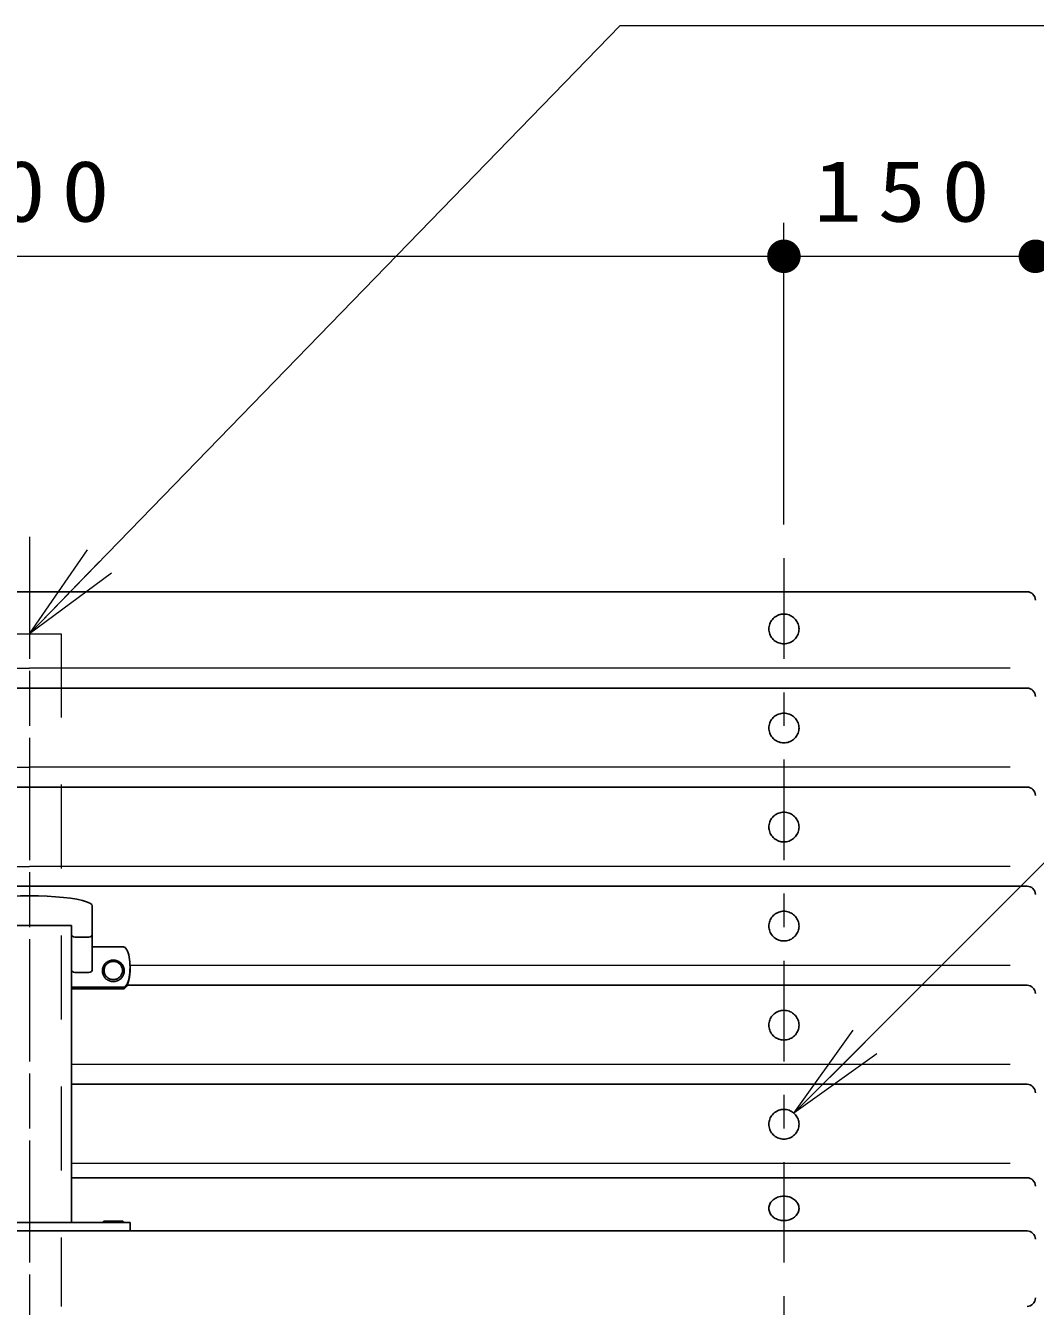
# Model space of a CAD drawing. Units: millimetres on the paper, scale 1:20. Extents: x -361 to 9, y -38 to 343.
# Drawn here: x -265.07 to -234.96, y 119 to 157.18 of the extents above; entities that cross this region are included whole.
import ezdxf

# ---------------------------------------------------------------- set-up
doc = ezdxf.new("R2010")
doc.units = ezdxf.units.MM
doc.linetypes.add('USER1', pattern=[4.5, 2.5, -2])
doc.linetypes.add('USER2', pattern=[6, 3, -1, 1, -1])
doc.layers.add('1_20', color=7, linetype='Continuous', lineweight=25)
doc.styles.add('ＭＳ ゴシック', font='')
doc.styles.get('ＭＳ ゴシック').set_extended_font_data('MS Gothic')

# ---------------------------------------------------------------- blocks, each defined once
blk = doc.blocks.new('filled_dot')
at = {"color": 0, "linetype": 'Continuous', "lineweight": -2, "const_width": 1.25}
blk.add_lwpolyline([(-0.625, 0, 1), (0.625, 0, 1)], format="xyb", close=True, dxfattribs=at)

msp = doc.modelspace()

# ---------------------------------------------------------------- linework, layer by layer
at = {"layer": '1_20', "lineweight": 13}
for p, q in [((-242.455, 142.299), (-242.455, 151.299)), ((-287.455, 150.299), (-242.455, 150.299)), ((-242.455, 150.299), (-234.955, 150.299)), ((-264.955, 139.049), (-263.222, 141.549)), ((-264.955, 139.049), (-262.864, 141.2)), ((-262.505, 140.852), (-264.955, 139.049)), ((-294.205, 138.018), (-264.955, 138.018)), ((-235.705, 138.018), (-264.955, 138.018)), ((-294.205, 135.065), (-264.955, 135.065)), ((-235.705, 135.065), (-264.955, 135.065)), ((-294.205, 132.112), (-264.955, 132.112)), ((-235.705, 132.112), (-264.955, 132.112)), ((-235.705, 129.16), (-261.956, 129.16)), ((-242.155, 124.755), (-240.387, 127.23)), ((-242.155, 124.755), (-240.033, 126.876)), ((-239.68, 126.523), (-242.155, 124.755)), ((-235.705, 126.207), (-263.705, 126.207)), ((-235.705, 123.254), (-263.705, 123.254))]:
    msp.add_line(p, q, dxfattribs=at)
at = {"layer": '1_20', "linetype": 'USER2', "lineweight": 13}
for p, q in [((-264.955, 141.941), (-264.955, 116.186)), ((-264.955, 141.299), (-264.955, 117.572)), ((-242.455, 141.299), (-242.455, 98.295))]:
    msp.add_line(p, q, dxfattribs=at)
at = {"layer": '1_20'}
for p, q in [((-294.705, 140.299), (-264.955, 140.299)), ((-235.205, 140.299), (-264.955, 140.299)), ((-294.705, 137.427), (-264.955, 137.427)), ((-235.205, 137.427), (-264.955, 137.427)), ((-294.705, 134.474), (-264.955, 134.474)), ((-235.205, 134.474), (-264.955, 134.474)), ((-294.705, 131.521), (-264.955, 131.521)), ((-235.205, 131.521), (-264.955, 131.521)), ((-263.08, 130.935), (-263.08, 129.049)), ((-266.205, 130.346), (-263.705, 130.346)), ((-263.705, 130.346), (-263.705, 121.491)), ((-263.605, 130.004), (-263.18, 130.004)), ((-263.08, 129.71), (-262.155, 129.71)), ((-263.605, 128.949), (-263.18, 128.949)), ((-263.705, 128.507), (-262.155, 128.507)), ((-263.705, 128.466), (-262.155, 128.466)), ((-235.205, 128.568), (-262.043, 128.568)), ((-235.205, 125.615), (-263.705, 125.615)), ((-235.205, 122.828), (-263.705, 122.828)), ((-267.955, 121.491), (-261.955, 121.491)), ((-262.73, 121.533), (-262.78, 121.491)), ((-262.73, 121.533), (-262.18, 121.533)), ((-262.18, 121.533), (-262.13, 121.491)), ((-261.955, 121.491), (-261.955, 121.245)), ((-294.705, 121.245), (-264.955, 121.245)), ((-235.205, 121.245), (-264.955, 121.245))]:
    msp.add_line(p, q, dxfattribs=at)
at = {"layer": '1_20', "linetype": 'USER1', "lineweight": 13}
for p, q in [((-265.905, 139.049), (-264.005, 139.049)), ((-264.005, 139.049), (-264.005, 118.995))]:
    msp.add_line(p, q, dxfattribs=at)
at = {"layer": '1_20', "lineweight": 13}
for points in [[(-264.955, 139.049), (-247.334, 157.176), (-205.9, 157.176)], [(-242.155, 124.755), (-229.063, 137.846), (-180.165, 137.846)]]:
    msp.add_lwpolyline(points, dxfattribs=at)
at = {"layer": '1_20'}
for points in [[(-242.905, 139.189), (-242.903, 139.151), (-242.898, 139.113), (-242.889, 139.075), (-242.878, 139.038), (-242.863, 139.002), (-242.845, 138.968), (-242.823, 138.935), (-242.8, 138.905), (-242.773, 138.876), (-242.744, 138.85), (-242.713, 138.827), (-242.68, 138.806), (-242.645, 138.788), (-242.609, 138.773), (-242.571, 138.762), (-242.533, 138.753), (-242.494, 138.748), (-242.455, 138.747), (-242.416, 138.748), (-242.377, 138.753), (-242.338, 138.762), (-242.301, 138.773), (-242.265, 138.788), (-242.23, 138.806), (-242.197, 138.827), (-242.166, 138.85), (-242.137, 138.876), (-242.11, 138.905), (-242.086, 138.935), (-242.065, 138.968), (-242.047, 139.002), (-242.032, 139.038), (-242.02, 139.075), (-242.012, 139.113), (-242.007, 139.151), (-242.005, 139.189), (-242.007, 139.228), (-242.012, 139.266), (-242.02, 139.304), (-242.032, 139.341), (-242.047, 139.377), (-242.065, 139.411), (-242.086, 139.444), (-242.11, 139.474), (-242.137, 139.503), (-242.166, 139.529), (-242.197, 139.552), (-242.23, 139.573), (-242.265, 139.591), (-242.301, 139.606), (-242.338, 139.617), (-242.377, 139.626), (-242.416, 139.631), (-242.455, 139.632), (-242.494, 139.631), (-242.533, 139.626), (-242.571, 139.617), (-242.609, 139.606), (-242.645, 139.591), (-242.68, 139.573), (-242.713, 139.552), (-242.744, 139.529), (-242.773, 139.503), (-242.8, 139.474), (-242.823, 139.444), (-242.845, 139.411), (-242.863, 139.377), (-242.878, 139.341), (-242.889, 139.304), (-242.898, 139.266), (-242.903, 139.228)], [(-242.905, 136.237), (-242.903, 136.198), (-242.898, 136.16), (-242.889, 136.122), (-242.878, 136.085), (-242.863, 136.049), (-242.845, 136.015), (-242.823, 135.983), (-242.8, 135.952), (-242.773, 135.923), (-242.744, 135.897), (-242.713, 135.874), (-242.68, 135.853), (-242.645, 135.835), (-242.609, 135.82), (-242.571, 135.809), (-242.533, 135.8), (-242.494, 135.795), (-242.455, 135.794), (-242.416, 135.795), (-242.377, 135.8), (-242.338, 135.809), (-242.301, 135.82), (-242.265, 135.835), (-242.23, 135.853), (-242.197, 135.874), (-242.166, 135.897), (-242.137, 135.923), (-242.11, 135.952), (-242.086, 135.983), (-242.065, 136.015), (-242.047, 136.049), (-242.032, 136.085), (-242.02, 136.122), (-242.012, 136.16), (-242.007, 136.198), (-242.005, 136.237), (-242.007, 136.275), (-242.012, 136.313), (-242.02, 136.351), (-242.032, 136.388), (-242.047, 136.424), (-242.065, 136.458), (-242.086, 136.491), (-242.11, 136.521), (-242.137, 136.55), (-242.166, 136.576), (-242.197, 136.599), (-242.23, 136.62), (-242.265, 136.638), (-242.301, 136.653), (-242.338, 136.664), (-242.377, 136.673), (-242.416, 136.678), (-242.455, 136.68), (-242.494, 136.678), (-242.533, 136.673), (-242.571, 136.664), (-242.609, 136.653), (-242.645, 136.638), (-242.68, 136.62), (-242.713, 136.599), (-242.744, 136.576), (-242.773, 136.55), (-242.8, 136.521), (-242.823, 136.491), (-242.845, 136.458), (-242.863, 136.424), (-242.878, 136.388), (-242.889, 136.351), (-242.898, 136.313), (-242.903, 136.275)], [(-242.905, 133.284), (-242.903, 133.245), (-242.898, 133.207), (-242.889, 133.169), (-242.878, 133.132), (-242.863, 133.096), (-242.845, 133.062), (-242.823, 133.03), (-242.8, 132.999), (-242.773, 132.97), (-242.744, 132.944), (-242.713, 132.921), (-242.68, 132.9), (-242.645, 132.882), (-242.609, 132.867), (-242.571, 132.856), (-242.533, 132.847), (-242.494, 132.842), (-242.455, 132.841), (-242.416, 132.842), (-242.377, 132.847), (-242.338, 132.856), (-242.301, 132.867), (-242.265, 132.882), (-242.23, 132.9), (-242.197, 132.921), (-242.166, 132.944), (-242.137, 132.97), (-242.11, 132.999), (-242.086, 133.03), (-242.065, 133.062), (-242.047, 133.096), (-242.032, 133.132), (-242.02, 133.169), (-242.012, 133.207), (-242.007, 133.245), (-242.005, 133.284), (-242.007, 133.322), (-242.012, 133.361), (-242.02, 133.398), (-242.032, 133.435), (-242.047, 133.471), (-242.065, 133.505), (-242.086, 133.538), (-242.11, 133.568), (-242.137, 133.597), (-242.166, 133.623), (-242.197, 133.646), (-242.23, 133.667), (-242.265, 133.685), (-242.301, 133.7), (-242.338, 133.712), (-242.377, 133.72), (-242.416, 133.725), (-242.455, 133.727), (-242.494, 133.725), (-242.533, 133.72), (-242.571, 133.712), (-242.609, 133.7), (-242.645, 133.685), (-242.68, 133.667), (-242.713, 133.646), (-242.744, 133.623), (-242.773, 133.597), (-242.8, 133.568), (-242.823, 133.538), (-242.845, 133.505), (-242.863, 133.471), (-242.878, 133.435), (-242.889, 133.398), (-242.898, 133.361), (-242.903, 133.322)], [(-242.905, 130.331), (-242.903, 130.292), (-242.898, 130.254), (-242.889, 130.216), (-242.878, 130.179), (-242.863, 130.144), (-242.845, 130.109), (-242.823, 130.077), (-242.8, 130.046), (-242.773, 130.018), (-242.744, 129.991), (-242.713, 129.968), (-242.68, 129.947), (-242.645, 129.929), (-242.609, 129.915), (-242.571, 129.903), (-242.533, 129.895), (-242.494, 129.89), (-242.455, 129.888), (-242.416, 129.89), (-242.377, 129.895), (-242.338, 129.903), (-242.301, 129.915), (-242.265, 129.929), (-242.23, 129.947), (-242.197, 129.968), (-242.166, 129.991), (-242.137, 130.018), (-242.11, 130.046), (-242.086, 130.077), (-242.065, 130.109), (-242.047, 130.144), (-242.032, 130.179), (-242.02, 130.216), (-242.012, 130.254), (-242.007, 130.292), (-242.005, 130.331), (-242.007, 130.369), (-242.012, 130.408), (-242.02, 130.445), (-242.032, 130.482), (-242.047, 130.518), (-242.065, 130.552), (-242.086, 130.585), (-242.11, 130.615), (-242.137, 130.644), (-242.166, 130.67), (-242.197, 130.694), (-242.23, 130.714), (-242.265, 130.732), (-242.301, 130.747), (-242.338, 130.759), (-242.377, 130.767), (-242.416, 130.772), (-242.455, 130.774), (-242.494, 130.772), (-242.533, 130.767), (-242.571, 130.759), (-242.609, 130.747), (-242.645, 130.732), (-242.68, 130.714), (-242.713, 130.694), (-242.744, 130.67), (-242.773, 130.644), (-242.8, 130.615), (-242.823, 130.585), (-242.845, 130.552), (-242.863, 130.518), (-242.878, 130.482), (-242.889, 130.445), (-242.898, 130.408), (-242.903, 130.369)], [(-262.13, 128.999), (-262.131, 129.027), (-262.135, 129.055), (-262.141, 129.082), (-262.149, 129.109), (-262.16, 129.135), (-262.173, 129.159), (-262.189, 129.183), (-262.206, 129.205), (-262.225, 129.226), (-262.246, 129.244), (-262.268, 129.261), (-262.292, 129.276), (-262.317, 129.289), (-262.344, 129.3), (-262.371, 129.308), (-262.398, 129.314), (-262.427, 129.318), (-262.455, 129.319), (-262.483, 129.318), (-262.511, 129.314), (-262.539, 129.308), (-262.566, 129.3), (-262.592, 129.289), (-262.617, 129.276), (-262.641, 129.261), (-262.664, 129.244), (-262.685, 129.226), (-262.704, 129.205), (-262.721, 129.183), (-262.736, 129.159), (-262.749, 129.135), (-262.76, 129.109), (-262.769, 129.082), (-262.775, 129.055), (-262.779, 129.027), (-262.78, 128.999), (-262.779, 128.971), (-262.775, 128.944), (-262.769, 128.917), (-262.76, 128.89), (-262.749, 128.864), (-262.736, 128.839), (-262.721, 128.816), (-262.704, 128.794), (-262.685, 128.773), (-262.664, 128.754), (-262.641, 128.737), (-262.617, 128.722), (-262.592, 128.709), (-262.566, 128.699), (-262.539, 128.69), (-262.511, 128.684), (-262.483, 128.681), (-262.455, 128.679), (-262.427, 128.681), (-262.398, 128.684), (-262.371, 128.69), (-262.344, 128.699), (-262.317, 128.709), (-262.292, 128.722), (-262.268, 128.737), (-262.246, 128.754), (-262.225, 128.773), (-262.206, 128.794), (-262.189, 128.816), (-262.173, 128.839), (-262.16, 128.864), (-262.149, 128.89), (-262.141, 128.917), (-262.135, 128.944), (-262.131, 128.971)], [(-262.73, 129.008), (-262.729, 128.985), (-262.726, 128.961), (-262.72, 128.938), (-262.713, 128.916), (-262.704, 128.894), (-262.693, 128.873), (-262.68, 128.853), (-262.665, 128.834), (-262.649, 128.817), (-262.632, 128.801), (-262.613, 128.786), (-262.592, 128.774), (-262.571, 128.763), (-262.549, 128.754), (-262.526, 128.747), (-262.503, 128.742), (-262.479, 128.739), (-262.455, 128.738), (-262.431, 128.739), (-262.407, 128.742), (-262.384, 128.747), (-262.361, 128.754), (-262.339, 128.763), (-262.317, 128.774), (-262.297, 128.786), (-262.278, 128.801), (-262.26, 128.817), (-262.244, 128.834), (-262.23, 128.853), (-262.217, 128.873), (-262.206, 128.894), (-262.196, 128.916), (-262.189, 128.938), (-262.184, 128.961), (-262.181, 128.985), (-262.18, 129.008), (-262.181, 129.032), (-262.184, 129.055), (-262.189, 129.078), (-262.196, 129.101), (-262.206, 129.123), (-262.217, 129.144), (-262.23, 129.163), (-262.244, 129.182), (-262.26, 129.2), (-262.278, 129.216), (-262.297, 129.23), (-262.317, 129.243), (-262.339, 129.254), (-262.361, 129.263), (-262.384, 129.27), (-262.407, 129.275), (-262.431, 129.278), (-262.455, 129.279), (-262.479, 129.278), (-262.503, 129.275), (-262.526, 129.27), (-262.549, 129.263), (-262.571, 129.254), (-262.592, 129.243), (-262.613, 129.23), (-262.632, 129.216), (-262.649, 129.2), (-262.665, 129.182), (-262.68, 129.163), (-262.693, 129.144), (-262.704, 129.123), (-262.713, 129.101), (-262.72, 129.078), (-262.726, 129.055), (-262.729, 129.032)], [(-242.905, 127.378), (-242.903, 127.339), (-242.898, 127.301), (-242.889, 127.263), (-242.878, 127.226), (-242.863, 127.191), (-242.845, 127.156), (-242.823, 127.124), (-242.8, 127.093), (-242.773, 127.065), (-242.744, 127.039), (-242.713, 127.015), (-242.68, 126.994), (-242.645, 126.976), (-242.609, 126.962), (-242.571, 126.95), (-242.533, 126.942), (-242.494, 126.937), (-242.455, 126.935), (-242.416, 126.937), (-242.377, 126.942), (-242.338, 126.95), (-242.301, 126.962), (-242.265, 126.976), (-242.23, 126.994), (-242.197, 127.015), (-242.166, 127.039), (-242.137, 127.065), (-242.11, 127.093), (-242.086, 127.124), (-242.065, 127.156), (-242.047, 127.191), (-242.032, 127.226), (-242.02, 127.263), (-242.012, 127.301), (-242.007, 127.339), (-242.005, 127.378), (-242.007, 127.416), (-242.012, 127.455), (-242.02, 127.493), (-242.032, 127.529), (-242.047, 127.565), (-242.065, 127.599), (-242.086, 127.632), (-242.11, 127.663), (-242.137, 127.691), (-242.166, 127.717), (-242.197, 127.741), (-242.23, 127.761), (-242.265, 127.779), (-242.301, 127.794), (-242.338, 127.806), (-242.377, 127.814), (-242.416, 127.819), (-242.455, 127.821), (-242.494, 127.819), (-242.533, 127.814), (-242.571, 127.806), (-242.609, 127.794), (-242.645, 127.779), (-242.68, 127.761), (-242.713, 127.741), (-242.744, 127.717), (-242.773, 127.691), (-242.8, 127.663), (-242.823, 127.632), (-242.845, 127.599), (-242.863, 127.565), (-242.878, 127.529), (-242.889, 127.493), (-242.898, 127.455), (-242.903, 127.416)], [(-242.905, 124.425), (-242.903, 124.386), (-242.898, 124.348), (-242.889, 124.31), (-242.878, 124.273), (-242.863, 124.238), (-242.845, 124.203), (-242.823, 124.171), (-242.8, 124.14), (-242.773, 124.112), (-242.744, 124.086), (-242.713, 124.062), (-242.68, 124.041), (-242.645, 124.024), (-242.609, 124.009), (-242.571, 123.997), (-242.533, 123.989), (-242.494, 123.984), (-242.455, 123.982), (-242.416, 123.984), (-242.377, 123.989), (-242.338, 123.997), (-242.301, 124.009), (-242.265, 124.024), (-242.23, 124.041), (-242.197, 124.062), (-242.166, 124.086), (-242.137, 124.112), (-242.11, 124.14), (-242.086, 124.171), (-242.065, 124.203), (-242.047, 124.238), (-242.032, 124.273), (-242.02, 124.31), (-242.012, 124.348), (-242.007, 124.386), (-242.005, 124.425), (-242.007, 124.464), (-242.012, 124.502), (-242.02, 124.54), (-242.032, 124.576), (-242.047, 124.612), (-242.065, 124.646), (-242.086, 124.679), (-242.11, 124.71), (-242.137, 124.738), (-242.166, 124.764), (-242.197, 124.788), (-242.23, 124.809), (-242.265, 124.826), (-242.301, 124.841), (-242.338, 124.853), (-242.377, 124.861), (-242.416, 124.866), (-242.455, 124.868), (-242.494, 124.866), (-242.533, 124.861), (-242.571, 124.853), (-242.609, 124.841), (-242.645, 124.826), (-242.68, 124.809), (-242.713, 124.788), (-242.744, 124.764), (-242.773, 124.738), (-242.8, 124.71), (-242.823, 124.679), (-242.845, 124.646), (-242.863, 124.612), (-242.878, 124.576), (-242.889, 124.54), (-242.898, 124.502), (-242.903, 124.464)], [(-242.905, 121.916), (-242.903, 121.884), (-242.898, 121.853), (-242.889, 121.822), (-242.878, 121.791), (-242.863, 121.762), (-242.845, 121.734), (-242.823, 121.707), (-242.8, 121.682), (-242.773, 121.659), (-242.744, 121.637), (-242.713, 121.618), (-242.68, 121.601), (-242.645, 121.586), (-242.609, 121.574), (-242.571, 121.564), (-242.533, 121.557), (-242.494, 121.553), (-242.455, 121.552), (-242.416, 121.553), (-242.377, 121.557), (-242.338, 121.564), (-242.301, 121.574), (-242.265, 121.586), (-242.23, 121.601), (-242.197, 121.618), (-242.166, 121.637), (-242.137, 121.659), (-242.11, 121.682), (-242.086, 121.707), (-242.065, 121.734), (-242.047, 121.762), (-242.032, 121.791), (-242.02, 121.822), (-242.012, 121.853), (-242.007, 121.884), (-242.005, 121.916), (-242.007, 121.948), (-242.012, 121.979), (-242.02, 122.01), (-242.032, 122.04), (-242.047, 122.07), (-242.065, 122.098), (-242.086, 122.125), (-242.11, 122.15), (-242.137, 122.173), (-242.166, 122.195), (-242.197, 122.214), (-242.23, 122.231), (-242.265, 122.246), (-242.301, 122.258), (-242.338, 122.268), (-242.377, 122.274), (-242.416, 122.279), (-242.455, 122.28), (-242.494, 122.279), (-242.533, 122.274), (-242.571, 122.268), (-242.609, 122.258), (-242.645, 122.246), (-242.68, 122.231), (-242.713, 122.214), (-242.744, 122.195), (-242.773, 122.173), (-242.8, 122.15), (-242.823, 122.125), (-242.845, 122.098), (-242.863, 122.07), (-242.878, 122.04), (-242.889, 122.01), (-242.898, 121.979), (-242.903, 121.948)]]:
    msp.add_lwpolyline(points, close=True, dxfattribs=at)
for points in [[(-263.08, 130.935), (-263.099, 130.978), (-263.156, 131.02), (-263.249, 131.06), (-263.377, 131.097), (-263.538, 131.132), (-263.727, 131.162), (-263.941, 131.188), (-264.176, 131.208), (-264.427, 131.223), (-264.688, 131.232), (-264.955, 131.235), (-265.222, 131.232), (-265.483, 131.223), (-265.734, 131.208), (-265.969, 131.188), (-266.183, 131.162), (-266.372, 131.132), (-266.532, 131.097), (-266.66, 131.06), (-266.754, 131.02), (-266.811, 130.978), (-266.83, 130.935)], [(-262.155, 128.507), (-262.129, 128.512), (-262.103, 128.527), (-262.078, 128.553), (-262.055, 128.587), (-262.033, 128.631), (-262.013, 128.683), (-261.996, 128.742), (-261.982, 128.807), (-261.97, 128.878), (-261.962, 128.953), (-261.957, 129.03), (-261.955, 129.108), (-261.957, 129.187), (-261.962, 129.264), (-261.97, 129.338), (-261.982, 129.409), (-261.996, 129.474), (-262.013, 129.533), (-262.033, 129.585), (-262.055, 129.629), (-262.078, 129.664), (-262.103, 129.689), (-262.129, 129.704), (-262.155, 129.71)], [(-262.155, 128.466), (-262.123, 128.474), (-262.092, 128.497), (-262.062, 128.534), (-262.035, 128.586), (-262.011, 128.649), (-261.991, 128.724), (-261.975, 128.807), (-261.963, 128.897), (-261.956, 128.991), (-261.955, 129.088)]]:
    msp.add_lwpolyline(points, dxfattribs=at)
for centre, radius, start, end in [((-235.205, 140.049), 0.25, 0, 90), ((-235.205, 137.177), 0.25, 0, 90), ((-235.205, 134.224), 0.25, 0, 90), ((-235.205, 131.271), 0.25, 0, 90), ((-263.605, 130.104), 0.1, 180, 270), ((-263.18, 130.104), 0.1, 270, 0), ((-263.605, 129.049), 0.1, 180, 270), ((-263.18, 129.049), 0.1, 270, 0), ((-235.205, 128.318), 0.25, 0, 90), ((-235.205, 125.365), 0.25, 0, 90), ((-235.205, 122.578), 0.25, 0, 90), ((-235.205, 120.995), 0.25, 0, 90), ((-235.205, 119.245), 0.25, 270, 0)]:
    msp.add_arc(centre, radius, start, end, dxfattribs=at)

# ---------------------------------------------------------------- block references
at = {"layer": '1_20', "lineweight": 13, "xscale": 0.4, "yscale": 0.4, "rotation": 180}
for p in [(-242.455, 150.299), (-234.955, 150.299)]:
    msp.add_blockref('filled_dot', p, dxfattribs=at)

# ---------------------------------------------------------------- texts
at = {"layer": '1_20', "char_height": 1.833, "attachment_point": 8, "style": 'ＭＳ ゴシック'}
for s, insert in [('\\T1.33;\\W1.15;900', (-264.955, 151.299)), ('\\T1.33;\\W1.15;150', (-238.705, 151.299))]:
    msp.add_mtext(s, dxfattribs=dict(at, insert=insert))

doc.saveas('drawing.dxf')
